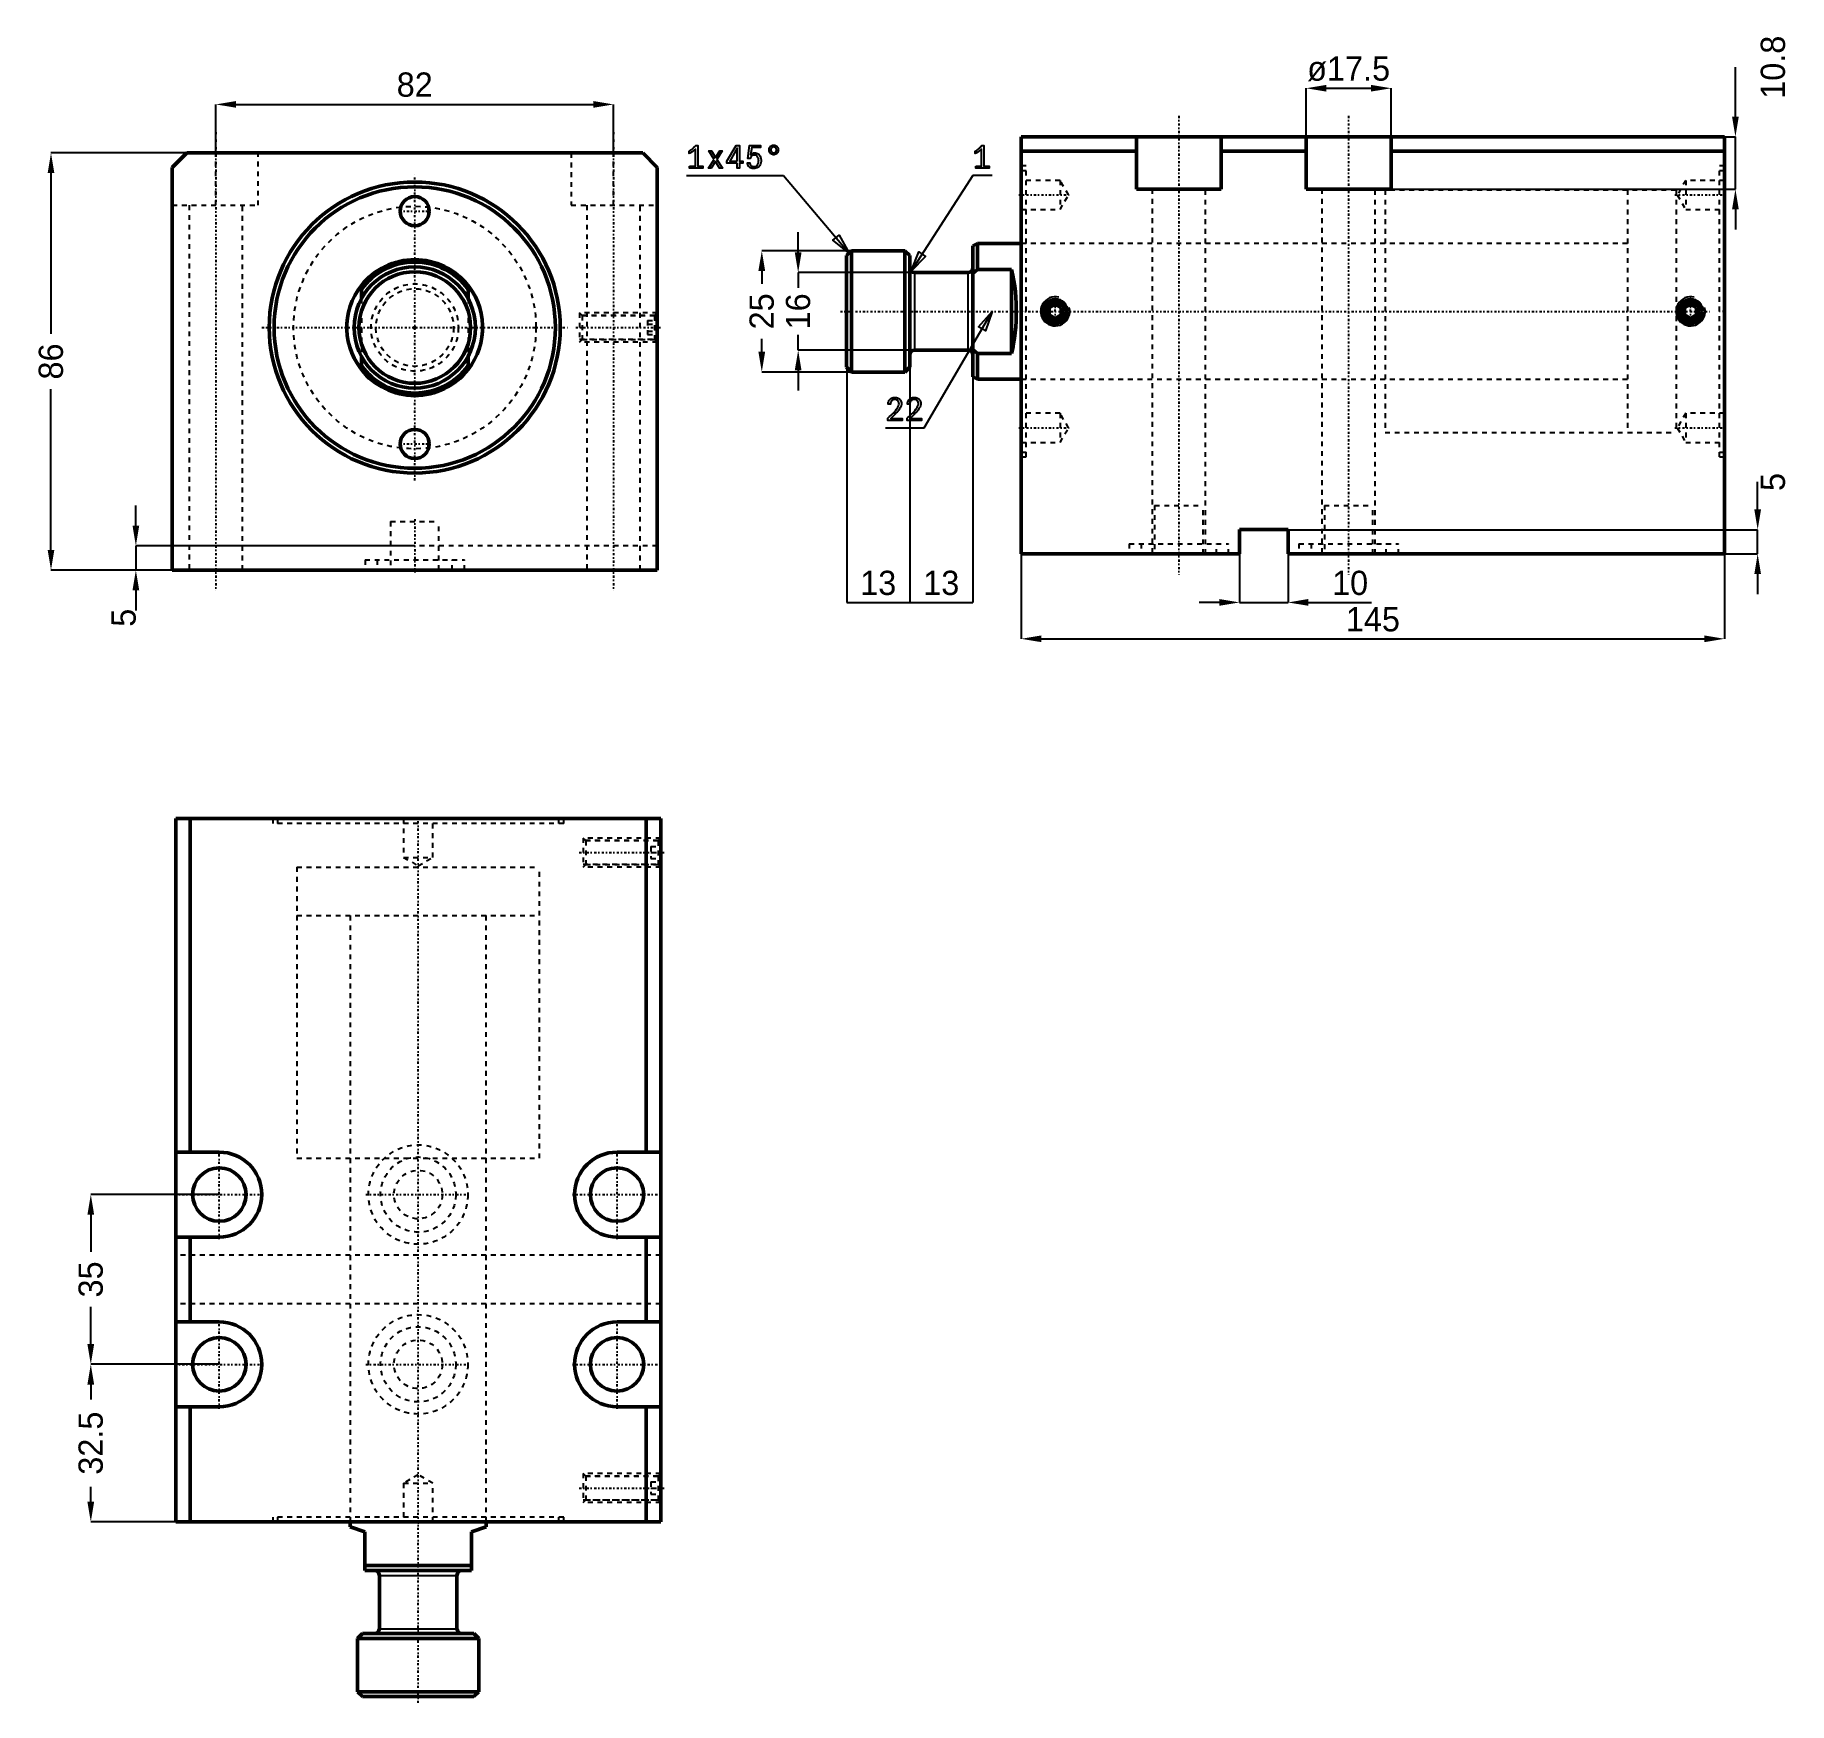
# Model space of a CAD drawing. Header units: millimetres. Extents: x -78 to 283, y -284 to 60.
import ezdxf

# ---------------------------------------------------------------- set-up
doc = ezdxf.new("R2010")
doc.units = ezdxf.units.MM
doc.linetypes.add('Center', pattern=[1.5, 0.45, -0.5, 0.05, -0.5])
doc.linetypes.add('Dashed', pattern=[2, 1, -1])
for name, color, linetype, lineweight in [('2d ConnectionPoints', 7, 'Continuous', 50), ('AM_0', 7, 'Continuous', 50), ('AM_4', 3, 'Continuous', 25), ('AM_5', 3, 'Continuous', 25), ('AM_7', 7, 'Center', 25), ('AM_9', 6, 'Dashed', 25)]:
    doc.layers.add(name, color=color, linetype=linetype, lineweight=lineweight)
doc.dimstyles.new('ISO-25', dxfattribs={"dimtxt": 2.5, "dimasz": 2.5, "dimexe": 1.25, "dimexo": 0.625, "dimtad": 1, "dimtxsty": 'Standard', "dimcen": 2.5, "dimadec": 0, "dimazin": 0, "dimtfac": 1, "dimtmove": 0, "dimatfit": 3, "dimfxl": 0, "dimarcsym": 0})

# ---------------------------------------------------------------- blocks, each defined once
blk = doc.blocks.new('1_JECX_MF_TLA_50_50_0_rod__0_in_JECX_MF_160_TLA_50_50_0__0')
at = {"layer": 'AM_0'}
for p, q in [((-11, 5.94), (-11, 8.66)), ((11, 8.66), (11, 5.94)), ((-11, -8.66), (-11, -5.94)), ((11, -5.94), (11, -8.66))]:
    blk.add_line(p, q, dxfattribs=at)
for points in [[(-11, 8.66), (-11.71, 7.67), (-12.34, 6.62), (-12.87, 5.52), (-13.3, 4.38), (-13.63, 3.2), (-13.86, 2), (-13.98, 0.78), (-13.99, -0.44), (-13.9, -1.65), (-13.7, -2.86), (-13.4, -4.04), (-13, -5.2), (-12.5, -6.31), (-11.9, -7.37), (-11.21, -8.38), (-11, -8.66)], [(11, -8.66), (11.71, -7.67), (12.34, -6.62), (12.87, -5.52), (13.3, -4.38), (13.63, -3.2), (13.86, -2), (13.98, -0.78), (13.99, 0.44), (13.9, 1.65), (13.7, 2.86), (13.4, 4.04), (13, 5.2), (12.5, 6.31), (11.9, 7.37), (11.21, 8.38), (11, 8.66)]]:
    blk.add_lwpolyline(points, dxfattribs=at)
for radius in [12.5, 11.5]:
    blk.add_circle((0, 0), radius, dxfattribs=at)
for radius, start, end in [(14, 38.2132, 141.7868), (13.5, 35.4309, 144.5691), (13.5, 215.4309, 324.5691), (14, 218.2132, 321.7868)]:
    blk.add_arc((0, 0), radius, start, end, dxfattribs=at)
at = {"layer": 'AM_9'}
for p, q in [((-11, 5.94), (-11, -5.94)), ((11, 5.94), (11, -5.94))]:
    blk.add_line(p, q, dxfattribs=at)
for radius in [9, 8]:
    blk.add_circle((0, 0), radius, dxfattribs=at)
blk = doc.blocks.new('2_JECX_MF_EXLA_50_50_0_body__0_in_JECX_MF_160_TLA_50_50_0__0')
at = {"layer": 'AM_0'}
for p, q in [((-47, 36), (-50, 33)), ((-50, 33), (-50, -50)), ((47, 36), (-47, 36)), ((50, 33), (47, 36)), ((50, -50), (50, 33)), ((-50, -50), (50, -50))]:
    blk.add_line(p, q, dxfattribs=at)
for centre, radius in [((0, 0), 30), ((0, 0), 29), ((0, 24), 3), ((0, -24), 3)]:
    blk.add_circle(centre, radius, dxfattribs=at)
at = {"layer": 'AM_5', "linetype": 'Dashed'}
for p, q in [((50, 3), (34, 3)), ((50, -3), (34, -3))]:
    blk.add_line(p, q, dxfattribs=at)
at = {"layer": 'AM_7'}
for p, q in [((-41, 40.3), (-41, -54.3)), ((41, 40.3), (41, -54.3)), ((0, -31.5), (0, 31.5)), ((-3.15, 24), (3.15, 24)), ((-31.5, 0), (31.5, 0)), ((33.2, 0), (50.8, 0)), ((-3.15, -24), (3.15, -24)), ((0, -39.5), (0, -50.5))]:
    blk.add_line(p, q, dxfattribs=at)
at = {"layer": 'AM_9'}
for p, q in [((-41, 25.2), (-41, 36)), ((-32.25, 25.2), (-32.25, 36)), ((32.25, 36), (32.25, 25.2)), ((41, 25.2), (41, 36)), ((-50, 25.2), (-32.25, 25.2)), ((-46.5, 25.2), (-46.5, -50)), ((-35.5, -50), (-35.5, 25.2)), ((32.25, 25.2), (50, 25.2)), ((35.5, 25.2), (35.5, -50)), ((46.5, -50), (46.5, 25.2)), ((34.54, 2.46), (34, 3)), ((34, 3), (34, -3)), ((49.5, 2.4), (34, 2.4)), ((49.46, 2.46), (34.54, 2.46)), ((34.54, 2.46), (34.54, -2.46)), ((48, 1.44), (50, 1.44)), ((48, 1.44), (48, -1.44)), ((48, 0.72), (50, 0.72)), ((50, 3), (49.46, 2.46)), ((49.46, 2.46), (49.46, -2.46)), ((50, 1.9), (49.5, 2.4)), ((49.5, 2.4), (49.5, -2.4)), ((34, -2.4), (49.5, -2.4)), ((34, -3), (34.54, -2.46)), ((34.54, -2.46), (49.46, -2.46)), ((48, -0.72), (50, -0.72)), ((48, -1.44), (50, -1.44)), ((49.46, -2.46), (50, -3)), ((49.5, -2.4), (50, -1.9)), ((-5, -40), (5, -40)), ((-5, -40), (-5, -50)), ((5, -50), (5, -40)), ((50, -45), (-50, -45)), ((-10.25, -47.9), (10.25, -47.9)), ((-10.25, -47.9), (-10.25, -50)), ((-7.75, -47.9), (-7.75, -50)), ((7.75, -50), (7.75, -47.9)), ((10.25, -50), (10.25, -47.9))]:
    blk.add_line(p, q, dxfattribs=at)
blk.add_circle((0, 0), 25, dxfattribs=at)
blk = doc.blocks.new('*D3')
at = {"layer": 'AM_5', "color": 0, "lineweight": -2}
for p, q in [((-41, 36), (-41, 46)), ((-36.83, 46), (36.83, 46)), ((41, 36), (41, 46))]:
    blk.add_line(p, q, dxfattribs=at)
at = {"layer": 'AM_5', "color": 0}
for points in [[(-36.83, 46.69), (-36.83, 45.31), (-41, 46)], [(36.83, 45.31), (36.83, 46.69), (41, 46)]]:
    blk.add_solid(points, dxfattribs=at)
at = {"layer": 'Defpoints', "color": 0}
for p in [(41, 46), (-41, 36), (41, 36)]:
    blk.add_point(p, dxfattribs=at)
at = {"layer": 'AM_5', "color": 0, "insert": (0, 50.05), "char_height": 5, "attachment_point": 5}
blk.add_mtext('82', dxfattribs=at)
blk = doc.blocks.new('*D4')
at = {"layer": 'AM_5', "color": 0, "lineweight": -2}
for p, q in [((-47, 36), (-75, 36)), ((-75, 31.83), (-75, -1.28)), ((-75, -45.83), (-75, -12.72)), ((-50, -50), (-75, -50))]:
    blk.add_line(p, q, dxfattribs=at)
at = {"layer": 'AM_5', "color": 0}
for points in [[(-74.31, 31.83), (-75.69, 31.83), (-75, 36)], [(-75.69, -45.83), (-74.31, -45.83), (-75, -50)]]:
    blk.add_solid(points, dxfattribs=at)
at = {"layer": 'Defpoints', "color": 0}
for p in [(-47, 36), (-75, -50), (-50, -50)]:
    blk.add_point(p, dxfattribs=at)
at = {"layer": 'AM_5', "color": 0, "insert": (-75, -7), "char_height": 5, "attachment_point": 5, "rotation": 90}
blk.add_mtext('86', dxfattribs=at)
blk = doc.blocks.new('*D5')
at = {"layer": 'AM_5', "color": 0, "lineweight": -2}
for p, q in [((-57.5, -40.83), (-57.5, -36.67)), ((0, -45), (-57.5, -45)), ((-57.5, -45), (-57.5, -50)), ((-50, -50), (-57.5, -50)), ((-57.5, -54.17), (-57.5, -58.33))]:
    blk.add_line(p, q, dxfattribs=at)
at = {"layer": 'AM_5', "color": 0}
for points in [[(-58.19, -40.83), (-56.81, -40.83), (-57.5, -45)], [(-56.81, -54.17), (-58.19, -54.17), (-57.5, -50)]]:
    blk.add_solid(points, dxfattribs=at)
at = {"layer": 'Defpoints', "color": 0}
for p in [(0, -45), (-57.5, -50), (-50, -50)]:
    blk.add_point(p, dxfattribs=at)
at = {"layer": 'AM_5', "color": 0, "insert": (-60, -59.83), "char_height": 5, "attachment_point": 5, "rotation": 90}
blk.add_mtext('5', dxfattribs=at)
blk = doc.blocks.new('1_JECX_MF_TLA_50_50_0_rod__0_in_JECX_MF_160_TLA_50_50_0__4')
at = {"layer": 'AM_0'}
for p, q in [((-14, 0), (-14, -1.03)), ((14, -1.03), (14, 0)), ((-11, -2), (-14, -1.03)), ((-11, -10), (-11, -2)), ((14, -1.03), (11, -2)), ((11, -2), (11, -10)), ((-11, -9), (11, -9)), ((-11, -10), (11, -10)), ((-8, -11), (-8, -22)), ((8, -22), (8, -11)), ((-11.5, -23), (-12.5, -24)), ((-12.5, -24), (-12.5, -35)), ((-12.5, -24), (12.5, -24)), ((-11.5, -23), (11.5, -23)), ((12.5, -24), (11.5, -23)), ((12.5, -35), (12.5, -24)), ((-12.5, -35), (12.5, -35)), ((-12.5, -35), (-11.5, -36)), ((-11.5, -36), (11.5, -36)), ((11.5, -36), (12.5, -35))]:
    blk.add_line(p, q, dxfattribs=at)
for centre, start, end in [((-9, -11), 0, 90), ((9, -11), 90, 180), ((-9, -22), 270, 360), ((9, -22), 180, 270)]:
    blk.add_arc(centre, 1, start, end, dxfattribs=at)
at = {"layer": 'AM_4'}
for p, q in [((-8, -11), (8, -11)), ((-8, -22), (8, -22))]:
    blk.add_line(p, q, dxfattribs=at)
at = {"layer": 'AM_7'}
blk.add_line((0, -37.3), (0, 145.49), dxfattribs=at)
at = {"layer": 'AM_9'}
for p, q in [((-25, 135), (25, 135)), ((-25, 135), (-25, 125)), ((25, 125), (25, 135)), ((-25, 125), (25, 125)), ((-14, 125), (-14, 0)), ((14, 0), (14, 125))]:
    blk.add_line(p, q, dxfattribs=at)
blk = doc.blocks.new('2_JECX_MF_EXLA_50_50_0_body__0_in_JECX_MF_160_TLA_50_50_0__4')
at = {"layer": 'AM_0'}
for p, q in [((50, 145), (-50, 145)), ((-50, 145), (-50, 0)), ((-47, 145), (-47, 76.25)), ((47, 145), (47, 76.25)), ((50, 145), (50, 0)), ((-41, 76.25), (-50, 76.25)), ((50, 76.25), (41, 76.25)), ((-50, 58.75), (-41, 58.75)), ((-47, 58.75), (-47, 41.25)), ((41, 58.75), (50, 58.75)), ((47, 58.75), (47, 41.25)), ((-41, 41.25), (-50, 41.25)), ((50, 41.25), (41, 41.25)), ((-50, 23.75), (-41, 23.75)), ((-47, 23.75), (-47, 0)), ((41, 23.75), (50, 23.75)), ((47, 23.75), (47, 0)), ((50, 0), (-50, 0))]:
    blk.add_line(p, q, dxfattribs=at)
for centre in [(-41, 67.5), (41, 67.5), (-41, 32.5), (41, 32.5)]:
    blk.add_circle(centre, 5.5, dxfattribs=at)
for centre, start, end in [((-41, 67.5), 270, 90), ((41, 67.5), 90, 270), ((-41, 32.5), 270, 90), ((41, 32.5), 90, 270)]:
    blk.add_arc(centre, 8.75, start, end, dxfattribs=at)
at = {"layer": 'AM_5', "linetype": 'Dashed'}
for p, q in [((50, 141), (34, 141)), ((50, 135), (34, 135)), ((50, 10), (34, 10)), ((50, 4), (34, 4))]:
    blk.add_line(p, q, dxfattribs=at)
at = {"layer": 'AM_7'}
for p, q in [((33.2, 138), (50.8, 138)), ((-41, 58.3125), (-41, 76.6875)), ((41, 58.3125), (41, 76.6875)), ((-50.1875, 67.5), (-31.8125, 67.5)), ((-10.7625, 67.5), (10.7625, 67.5)), ((31.8125, 67.5), (50.1875, 67.5)), ((-41, 23.3125), (-41, 41.6875)), ((41, 23.3125), (41, 41.6875)), ((-50.1875, 32.5), (-31.8125, 32.5)), ((-10.7625, 32.5), (10.7625, 32.5)), ((31.8125, 32.5), (50.1875, 32.5)), ((33.2, 7), (50.8, 7))]:
    blk.add_line(p, q, dxfattribs=at)
at = {"layer": 'AM_9'}
for p, q in [((-30, 145), (-30, 144)), ((-29, 145), (-29, 144)), ((-3, 145), (-3, 137)), ((3, 137), (3, 145)), ((29, 144), (29, 145)), ((30, 144), (30, 145)), ((30, 144), (-30, 144)), ((34, 141), (34, 135)), ((34.5415, 140.4585), (34, 141)), ((49.5, 140.4), (34, 140.4)), ((49.4585, 140.4585), (34.5415, 140.4585)), ((34.5415, 140.4585), (34.5415, 135.5415)), ((48, 139.25), (50, 139.25)), ((48, 139.25), (48, 136.75)), ((48, 138), (50, 138)), ((50, 141), (49.4585, 140.4585)), ((49.4585, 140.4585), (49.4585, 135.5415)), ((49.5, 140.4), (49.5, 135.6)), ((50, 139.9), (49.5, 140.4)), ((-25, 135), (25, 135)), ((-25, 135), (-25, 75)), ((-3, 137), (0, 135.2679)), ((-3, 137), (3, 137)), ((0, 135.2679), (3, 137)), ((25, 75), (25, 135)), ((34, 135.6), (49.5, 135.6)), ((34, 135), (34.5415, 135.5415)), ((34.5415, 135.5415), (49.4585, 135.5415)), ((48, 136.75), (50, 136.75)), ((49.4585, 135.5415), (50, 135)), ((49.5, 135.6), (50, 136.1)), ((-25, 75), (25, 75)), ((-14, 75), (-14, 0)), ((14, 0), (14, 75)), ((50, 55), (-50, 55)), ((50, 45), (-50, 45)), ((0, 9.7321), (-3, 8)), ((-3, 8), (-3, 0)), ((-3, 8), (3, 8)), ((3, 8), (0, 9.7321)), ((3, 0), (3, 8)), ((34, 10), (34, 4)), ((34.5415, 9.4585), (34, 10)), ((49.5, 9.4), (34, 9.4)), ((49.4585, 9.4585), (34.5415, 9.4585)), ((34.5415, 9.4585), (34.5415, 4.5415)), ((48, 8.25), (50, 8.25)), ((48, 8.25), (48, 5.75)), ((50, 10), (49.4585, 9.4585)), ((49.4585, 9.4585), (49.4585, 4.5415)), ((50, 8.9), (49.5, 9.4)), ((49.5, 9.4), (49.5, 4.6)), ((34, 4.6), (49.5, 4.6)), ((34, 4), (34.5415, 4.5415)), ((34.5415, 4.5415), (49.4585, 4.5415)), ((48, 7), (50, 7)), ((48, 5.75), (50, 5.75)), ((49.4585, 4.5415), (50, 4)), ((49.5, 4.6), (50, 5.1)), ((30, 1), (-30, 1)), ((-30, 1), (-30, 0)), ((-29, 1), (-29, 0)), ((29, 0), (29, 1)), ((30, 0), (30, 1))]:
    blk.add_line(p, q, dxfattribs=at)
for centre, radius in [((0, 67.5), 10.25), ((0, 67.5), 7.75), ((0, 67.5), 5), ((0, 32.5), 10.25), ((0, 32.5), 7.75), ((0, 32.5), 5)]:
    blk.add_circle(centre, radius, dxfattribs=at)
blk = doc.blocks.new('*D11')
at = {"layer": 'AM_5', "color": 0, "lineweight": -2}
for p, q in [((-40.29, -178.74), (-66.79, -178.74)), ((-66.79, -182.91), (-66.79, -190.58)), ((-66.79, -209.58), (-66.79, -201.91)), ((-40.29, -213.74), (-66.79, -213.74))]:
    blk.add_line(p, q, dxfattribs=at)
at = {"layer": 'AM_5', "color": 0}
for points in [[(-67.49, -182.91), (-66.1, -182.91), (-66.79, -178.74)], [(-67.49, -209.58), (-66.1, -209.58), (-66.79, -213.74)]]:
    blk.add_solid(points, dxfattribs=at)
at = {"layer": 'Defpoints', "color": 0}
for p in [(-66.79, -178.74), (-40.29, -178.74), (-40.29, -213.74)]:
    blk.add_point(p, dxfattribs=at)
at = {"layer": 'AM_5', "color": 0, "insert": (-66.79, -196.24), "char_height": 5, "attachment_point": 5, "rotation": 90}
blk.add_mtext('35', dxfattribs=at)
blk = doc.blocks.new('*D12')
at = {"layer": 'AM_5', "color": 0, "lineweight": -2}
for p, q in [((-40.29, -213.74), (-66.79, -213.74)), ((-66.79, -217.91), (-66.79, -220.99)), ((-66.79, -242.08), (-66.79, -238.99)), ((-49.29, -246.24), (-66.79, -246.24))]:
    blk.add_line(p, q, dxfattribs=at)
at = {"layer": 'AM_5', "color": 0}
for points in [[(-67.49, -217.91), (-66.1, -217.91), (-66.79, -213.74)], [(-67.49, -242.08), (-66.1, -242.08), (-66.79, -246.24)]]:
    blk.add_solid(points, dxfattribs=at)
at = {"layer": 'Defpoints', "color": 0}
for p in [(-40.29, -213.74), (-66.79, -246.24), (-49.29, -246.24)]:
    blk.add_point(p, dxfattribs=at)
at = {"layer": 'AM_5', "color": 0, "insert": (-66.79, -229.99), "char_height": 5, "attachment_point": 5, "rotation": 90}
blk.add_mtext('32.5', dxfattribs=at)
blk = doc.blocks.new('1_JECX_MF_TLA_50_50_0_rod__0_in_JECX_MF_160_TLA_50_50_0__2')
at = {"layer": 'AM_0'}
for p, q in [((-35, 12.5), (-36, 11.5)), ((-36, 11.5), (-36, -11.5)), ((-24, 12.5), (-35, 12.5)), ((-35, 12.5), (-35, -12.5)), ((-23, 11.5), (-24, 12.5)), ((-24, 12.5), (-24, -12.5)), ((-23, 11.5), (-23, -11.5)), ((-9, 14), (-10, 13.5)), ((-10, 13.5), (-10, -13.5)), ((0, 14), (-9, 14)), ((-9, 14), (-9, 8.66)), ((-11, 8), (-22, 8)), ((-9, 8.66), (-10, 7.83)), ((-2, 8.66), (-9, 8.66)), ((-2, 8.66), (-2, -8.66)), ((-22, -8), (-11, -8)), ((-9, -8.66), (-2, -8.66)), ((-9, -8.66), (-9, -14)), ((-36, -11.5), (-35, -12.5)), ((-35, -12.5), (-24, -12.5)), ((-24, -12.5), (-23, -11.5)), ((-10, -13.5), (-9, -14)), ((-9, -14), (0, -14))]:
    blk.add_line(p, q, dxfattribs=at)
for points in [[(-2, -8.66), (-1.77, -7.67), (-1.57, -6.62), (-1.39, -5.52), (-1.25, -4.38), (-1.15, -3.2), (-1.07, -2), (-1.03, -0.78), (-1.03, 0.44), (-1.06, 1.65), (-1.12, 2.86), (-1.22, 4.04), (-1.35, 5.2), (-1.51, 6.31), (-1.71, 7.37), (-1.93, 8.38), (-2, 8.66)], [(-10, -7.83), (-9.96, -7.86), (-9, -8.66)]]:
    blk.add_lwpolyline(points, dxfattribs=at)
for centre, start, end in [((-22, 9), 180, 270), ((-11, 9), 270, 0), ((-22, -9), 90, 180), ((-11, -9), 360, 90)]:
    blk.add_arc(centre, 1, start, end, dxfattribs=at)
at = {"layer": 'AM_4'}
for p, q in [((-22, 8), (-22, -8)), ((-11, 8), (-11, -8))]:
    blk.add_line(p, q, dxfattribs=at)
at = {"layer": 'AM_7'}
blk.add_line((-37.3, 0), (142.25, 0), dxfattribs=at)
at = {"layer": 'AM_9'}
for p, q in [((135, 25), (125, 25)), ((125, 25), (125, -25)), ((135, 25), (135, -25)), ((125, 14), (0, 14)), ((0, -14), (125, -14)), ((125, -25), (135, -25))]:
    blk.add_line(p, q, dxfattribs=at)
blk = doc.blocks.new('2_JECX_MF_EXLA_50_50_0_body__0_in_JECX_MF_160_TLA_50_50_0__2')
at = {"layer": 'AM_0'}
for p, q in [((0, -50), (0, 36)), ((145, 36), (0, 36)), ((23.75, 33), (0, 33)), ((23.75, 36), (23.75, 25.2)), ((41.25, 25.2), (41.25, 36)), ((58.75, 33), (41.25, 33)), ((58.75, 36), (58.75, 25.2)), ((76.25, 25.2), (76.25, 36)), ((145, 33), (76.25, 33)), ((145, -50), (145, 36)), ((23.75, 25.2), (41.25, 25.2)), ((58.75, 25.2), (76.25, 25.2)), ((7, 1.44), (5.75, 0.72)), ((5.75, 0.72), (5.75, -0.72)), ((8.25, 0.72), (7, 1.44)), ((8.25, -0.72), (8.25, 0.72)), ((138, 1.44), (136.75, 0.72)), ((136.75, 0.72), (136.75, -0.72)), ((139.25, 0.72), (138, 1.44)), ((139.25, -0.72), (139.25, 0.72)), ((5.75, -0.72), (7, -1.44)), ((7, -1.44), (8.25, -0.72)), ((136.75, -0.72), (138, -1.44)), ((138, -1.44), (139.25, -0.72)), ((45, -45), (45, -50)), ((55, -45), (45, -45)), ((55, -50), (55, -45)), ((45, -50), (0, -50)), ((145, -50), (55, -50))]:
    blk.add_line(p, q, dxfattribs=at)
for centre, radius in [((7, 0), 2.46), ((7, 0), 2.4), ((7, 0), 1.9), ((138, 0), 2.46), ((138, 0), 2.4), ((138, 0), 1.9)]:
    blk.add_circle(centre, radius, dxfattribs=at)
at = {"layer": 'AM_5'}
for centre in [(7, 0), (138, 0)]:
    blk.add_arc(centre, 3, 75, 15, dxfattribs=at)
at = {"layer": 'AM_7'}
for p, q in [((32.5, 40.3), (32.5, -54.3)), ((67.5, 40.3), (67.5, -54.3)), ((-0.49, 24), (10.22, 24)), ((134.78, 24), (145.49, 24)), ((7, -3.15), (7, 3.15)), ((138, -3.15), (138, 3.15)), ((145.05, 0), (143.95, 0)), ((-0.49, -24), (10.22, -24)), ((134.78, -24), (145.49, -24))]:
    blk.add_line(p, q, dxfattribs=at)
at = {"layer": 'AM_9'}
for p, q in [((1, 30), (0, 30)), ((1, 29), (0, 29)), ((1, -30), (1, 30)), ((144, -30), (144, 30)), ((145, 30), (144, 30)), ((145, 29), (144, 29)), ((8, 27), (0, 27)), ((9.73, 24), (8, 27)), ((8, 27), (8, 21)), ((137, 27), (135.27, 24)), ((145, 27), (137, 27)), ((137, 27), (137, 21)), ((8, 21), (9.73, 24)), ((27, 25.2), (27, -50)), ((38, -50), (38, 25.2)), ((62, 25.2), (62, -50)), ((73, -50), (73, 25.2)), ((135, 25), (75, 25)), ((75, 25), (75, -25)), ((135, 25), (135, -25)), ((135.27, 24), (137, 21)), ((0, 21), (8, 21)), ((137, 21), (145, 21)), ((75, 14), (0, 14)), ((0, -14), (75, -14)), ((8, -21), (0, -21)), ((9.73, -24), (8, -21)), ((8, -21), (8, -27)), ((137, -21), (135.27, -24)), ((145, -21), (137, -21)), ((137, -21), (137, -27)), ((8, -27), (9.73, -24)), ((75, -25), (135, -25)), ((135.27, -24), (137, -27)), ((0, -27), (8, -27)), ((137, -27), (145, -27)), ((0, -29), (1, -29)), ((0, -30), (1, -30)), ((144, -29), (145, -29)), ((144, -30), (145, -30)), ((27.5, -40), (37.5, -40)), ((27.5, -40), (27.5, -50)), ((37.5, -50), (37.5, -40)), ((62.5, -40), (72.5, -40)), ((62.5, -40), (62.5, -50)), ((72.5, -50), (72.5, -40)), ((22.25, -47.9), (42.75, -47.9)), ((22.25, -47.9), (22.25, -50)), ((24.75, -47.9), (24.75, -50)), ((40.25, -50), (40.25, -47.9)), ((42.75, -50), (42.75, -47.9)), ((57.25, -47.9), (77.75, -47.9)), ((57.25, -47.9), (57.25, -50)), ((59.75, -47.9), (59.75, -50)), ((75.25, -50), (75.25, -47.9)), ((77.75, -50), (77.75, -47.9))]:
    blk.add_line(p, q, dxfattribs=at)
blk = doc.blocks.new('*D25')
at = {"layer": 'AM_5', "color": 0, "lineweight": -2}
for p, q in [((183.81, 39.33), (183.81, 49.33)), ((187.97, 49.33), (197.14, 49.33)), ((201.31, 39.33), (201.31, 49.33))]:
    blk.add_line(p, q, dxfattribs=at)
at = {"layer": 'AM_5', "color": 0}
for points in [[(187.97, 50.03), (187.97, 48.64), (183.81, 49.33)], [(197.14, 50.03), (197.14, 48.64), (201.31, 49.33)]]:
    blk.add_solid(points, dxfattribs=at)
at = {"layer": 'Defpoints', "color": 0}
for p in [(201.31, 49.33), (183.81, 39.33), (201.31, 39.33)]:
    blk.add_point(p, dxfattribs=at)
at = {"layer": 'AM_5', "color": 0, "insert": (192.56, 53.33), "char_height": 5, "attachment_point": 5}
blk.add_mtext('ø17.5', dxfattribs=at)
blk = doc.blocks.new('*D26')
at = {"layer": 'AM_5', "color": 0, "lineweight": -2}
for p, q in [((272.31, 43.5), (272.31, 53.66)), ((201.31, 39.33), (272.31, 39.33)), ((272.31, 28.53), (272.31, 39.33)), ((201.31, 28.53), (272.31, 28.53)), ((272.31, 24.36), (272.31, 20.2))]:
    blk.add_line(p, q, dxfattribs=at)
at = {"layer": 'AM_5', "color": 0}
for points in [[(271.61, 43.5), (273, 43.5), (272.31, 39.33)], [(271.61, 24.36), (273, 24.36), (272.31, 28.53)]]:
    blk.add_solid(points, dxfattribs=at)
at = {"layer": 'Defpoints', "color": 0}
for p in [(201.31, 39.33), (272.31, 39.33), (201.31, 28.53)]:
    blk.add_point(p, dxfattribs=at)
at = {"layer": 'AM_5', "color": 0, "insert": (280.06, 53.66), "char_height": 5, "attachment_point": 5, "rotation": 90}
blk.add_mtext('10.8', dxfattribs=at)
blk = doc.blocks.new('*D27')
at = {"layer": 'AM_5', "color": 0, "lineweight": -2}
for p, q in [((125.06, -46.67), (125.06, -64.17)), ((270.06, -46.67), (270.06, -64.17)), ((129.22, -64.17), (265.89, -64.17))]:
    blk.add_line(p, q, dxfattribs=at)
at = {"layer": 'AM_5', "color": 0}
for points in [[(129.22, -63.47), (129.22, -64.86), (125.06, -64.17)], [(265.89, -63.47), (265.89, -64.86), (270.06, -64.17)]]:
    blk.add_solid(points, dxfattribs=at)
at = {"layer": 'Defpoints', "color": 0}
for p in [(125.06, -46.67), (270.06, -46.67), (270.06, -64.17)]:
    blk.add_point(p, dxfattribs=at)
at = {"layer": 'AM_5', "color": 0, "insert": (197.56, -60.17), "char_height": 5, "attachment_point": 5}
blk.add_mtext('145', dxfattribs=at)
blk = doc.blocks.new('*D28')
at = {"layer": 'AM_5', "color": 0, "lineweight": -2}
for p, q in [((115.06, -5.67), (115.06, -56.67)), ((102.06, -8.17), (102.06, -56.67)), ((102.06, -56.67), (115.06, -56.67))]:
    blk.add_line(p, q, dxfattribs=at)
at = {"layer": 'Defpoints', "color": 0}
for p in [(115.06, -5.67), (102.06, -8.17), (115.06, -56.67)]:
    blk.add_point(p, dxfattribs=at)
at = {"layer": 'AM_5', "color": 0, "insert": (108.56, -52.67), "char_height": 5, "attachment_point": 5}
blk.add_mtext('13', dxfattribs=at)
blk = doc.blocks.new('*D29')
at = {"layer": 'AM_5', "color": 0, "lineweight": -2}
for p, q in [((89.06, -8.17), (89.06, -56.67)), ((102.06, -8.17), (102.06, -56.67)), ((89.06, -56.67), (102.06, -56.67))]:
    blk.add_line(p, q, dxfattribs=at)
at = {"layer": 'Defpoints', "color": 0}
for p in [(89.06, -8.17), (102.06, -8.17), (102.06, -56.67)]:
    blk.add_point(p, dxfattribs=at)
at = {"layer": 'AM_5', "color": 0, "insert": (95.56, -52.67), "char_height": 5, "attachment_point": 5}
blk.add_mtext('13', dxfattribs=at)
blk = doc.blocks.new('*D30')
at = {"layer": 'AM_5', "color": 0, "lineweight": -2}
for p, q in [((90.06, 15.83), (71.56, 15.83)), ((71.56, 11.66), (71.56, 9)), ((71.56, -5), (71.56, -2.34)), ((90.06, -9.17), (71.56, -9.17))]:
    blk.add_line(p, q, dxfattribs=at)
at = {"layer": 'AM_5', "color": 0}
for points in [[(70.86, 11.66), (72.25, 11.66), (71.56, 15.83)], [(70.86, -5), (72.25, -5), (71.56, -9.17)]]:
    blk.add_solid(points, dxfattribs=at)
at = {"layer": 'Defpoints', "color": 0}
for p in [(71.56, 15.83), (90.06, 15.83), (90.06, -9.17)]:
    blk.add_point(p, dxfattribs=at)
at = {"layer": 'AM_5', "color": 0, "insert": (71.56, 3.33), "char_height": 5, "attachment_point": 5, "rotation": 90}
blk.add_mtext('25', dxfattribs=at)
blk = doc.blocks.new('*D31')
at = {"layer": 'AM_5', "color": 0, "lineweight": -2}
for p, q in [((79.06, 15.5), (79.06, 19.66)), ((103.06, 11.33), (79.06, 11.33)), ((79.06, 11.33), (79.06, 8.16)), ((79.06, -4.67), (79.06, -1.5)), ((103.06, -4.67), (79.06, -4.67)), ((79.06, -8.84), (79.06, -13))]:
    blk.add_line(p, q, dxfattribs=at)
at = {"layer": 'AM_5', "color": 0}
for points in [[(78.36, 15.5), (79.75, 15.5), (79.06, 11.33)], [(78.36, -8.84), (79.75, -8.84), (79.06, -4.67)]]:
    blk.add_solid(points, dxfattribs=at)
at = {"layer": 'Defpoints', "color": 0}
for p in [(79.06, 11.33), (103.06, 11.33), (103.06, -4.67)]:
    blk.add_point(p, dxfattribs=at)
at = {"layer": 'AM_5', "color": 0, "insert": (79.06, 3.33), "char_height": 5, "attachment_point": 5, "rotation": 90}
blk.add_mtext('16', dxfattribs=at)
blk = doc.blocks.new('*D32')
at = {"layer": 'AM_5', "color": 0, "lineweight": -2}
for p, q in [((170.06, -41.67), (170.06, -56.67)), ((180.06, -46.67), (180.06, -56.67)), ((165.89, -56.67), (161.72, -56.67)), ((170.06, -56.67), (180.06, -56.67)), ((184.22, -56.67), (197.27, -56.67))]:
    blk.add_line(p, q, dxfattribs=at)
at = {"layer": 'AM_5', "color": 0}
for points in [[(165.89, -55.97), (165.89, -57.36), (170.06, -56.67)], [(184.22, -55.97), (184.22, -57.36), (180.06, -56.67)]]:
    blk.add_solid(points, dxfattribs=at)
at = {"layer": 'Defpoints', "color": 0}
for p in [(170.06, -41.67), (180.06, -46.67), (180.06, -56.67)]:
    blk.add_point(p, dxfattribs=at)
at = {"layer": 'AM_5', "color": 0, "insert": (192.86, -52.67), "char_height": 5, "attachment_point": 5}
blk.add_mtext('10', dxfattribs=at)
blk = doc.blocks.new('*D33')
at = {"layer": 'AM_5', "color": 0, "lineweight": -2}
for p, q in [((276.89, -37.5), (276.89, -31.84)), ((170.06, -41.67), (276.89, -41.67)), ((276.89, -46.67), (276.89, -41.67)), ((180.06, -46.67), (276.89, -46.67)), ((276.89, -50.84), (276.89, -55))]:
    blk.add_line(p, q, dxfattribs=at)
at = {"layer": 'AM_5', "color": 0}
for points in [[(276.2, -37.5), (277.59, -37.5), (276.89, -41.67)], [(276.2, -50.84), (277.59, -50.84), (276.89, -46.67)]]:
    blk.add_solid(points, dxfattribs=at)
at = {"layer": 'Defpoints', "color": 0}
for p in [(170.06, -41.67), (180.06, -46.67), (276.89, -46.67)]:
    blk.add_point(p, dxfattribs=at)
at = {"layer": 'AM_5', "color": 0, "insert": (280.06, -31.84), "char_height": 5, "attachment_point": 5, "rotation": 90}
blk.add_mtext('5', dxfattribs=at)

msp = doc.modelspace()

# ---------------------------------------------------------------- linework, layer by layer
at = {"layer": '2d ConnectionPoints'}
for p in [(0, 0), (125.058, 3.331), (0.709, -246.242)]:
    msp.add_point(p, dxfattribs=at)
at = {"layer": 'AM_5'}
for p, q in [((56.058, 31.331), (76.058, 31.331)), ((76.058, 31.331), (89.558, 15.331)), ((115.058, 31.331), (102.351, 11.624)), ((119.058, 31.331), (115.058, 31.331)), ((105.058, -20.669), (119.058, 3.331)), ((97.058, -20.669), (105.058, -20.669))]:
    msp.add_line(p, q, dxfattribs=at)
for points in [[(56.665, 33.247), (57.861, 33.247), (57.861, 36.764), (57.861, 36.764), (57.797, 36.699), (57.688, 36.598), (57.688, 36.598), (57.565, 36.492), (57.475, 36.419), (57.475, 36.419), (57.381, 36.347), (57.239, 36.244), (57.239, 36.244), (57.096, 36.148), (57, 36.088), (57, 36.088), (56.907, 36.033), (56.777, 35.968), (56.777, 35.968), (56.659, 35.92), (56.587, 35.899), (56.587, 36.393), (56.587, 36.393), (56.676, 36.435), (56.816, 36.516), (56.816, 36.516), (56.964, 36.616), (57.067, 36.694), (57.067, 36.694), (57.17, 36.778), (57.321, 36.907), (57.321, 36.907), (57.466, 37.042), (57.559, 37.134), (57.559, 37.134), (57.648, 37.226), (57.766, 37.354), (57.766, 37.354), (57.868, 37.471), (57.926, 37.544), (58.342, 37.544), (58.342, 33.247), (59.428, 33.247), (59.428, 32.831), (56.665, 32.831), (56.665, 33.247)], [(61.728, 34.616), (60.63, 36.406), (61.198, 36.406), (62.017, 35.051), (62.879, 36.406), (63.395, 36.406), (62.31, 34.658), (63.447, 32.831), (62.872, 32.831), (62.008, 34.235), (61.094, 32.831), (60.568, 32.831), (61.728, 34.616)], [(66.482, 33.871), (64.376, 33.871), (64.376, 34.294), (66.294, 37.544), (66.937, 37.544), (66.937, 34.31), (67.639, 34.31), (67.639, 33.871), (66.937, 33.871), (66.937, 32.831), (66.482, 32.831), (66.482, 33.871)], [(66.489, 34.31), (66.489, 36.998), (64.935, 34.31), (66.489, 34.31)], [(69.939, 32.773), (69.939, 32.773), (69.793, 32.778), (69.584, 32.804), (69.584, 32.804), (69.387, 32.853), (69.263, 32.898), (69.263, 32.898), (69.147, 32.953), (68.992, 33.058), (68.992, 33.058), (68.858, 33.187), (68.781, 33.286), (68.781, 33.286), (68.716, 33.397), (68.646, 33.584), (68.646, 33.584), (68.608, 33.795), (68.6, 33.949), (69.107, 33.949), (69.107, 33.949), (69.117, 33.803), (69.166, 33.613), (69.166, 33.613), (69.258, 33.456), (69.343, 33.371), (69.343, 33.371), (69.443, 33.301), (69.615, 33.225), (69.615, 33.225), (69.813, 33.184), (69.959, 33.176), (69.959, 33.176), (70.085, 33.183), (70.256, 33.219), (70.256, 33.219), (70.408, 33.286), (70.498, 33.348), (70.498, 33.348), (70.58, 33.421), (70.685, 33.547), (70.685, 33.547), (70.769, 33.692), (70.814, 33.8), (70.814, 33.8), (70.85, 33.914), (70.889, 34.092), (70.889, 34.092), (70.91, 34.28), (70.914, 34.411), (70.914, 34.411), (70.911, 34.53), (70.89, 34.704), (70.89, 34.704), (70.852, 34.87), (70.817, 34.978), (70.817, 34.978), (70.774, 35.08), (70.694, 35.217), (70.694, 35.217), (70.597, 35.336), (70.521, 35.405), (70.521, 35.405), (70.438, 35.464), (70.299, 35.527), (70.299, 35.527), (70.144, 35.561), (70.03, 35.568), (70.03, 35.568), (69.91, 35.56), (69.74, 35.518), (69.74, 35.518), (69.582, 35.441), (69.484, 35.37), (69.484, 35.37), (69.396, 35.284), (69.286, 35.135), (69.286, 35.135), (69.205, 34.959), (69.166, 34.827), (68.672, 34.827), (69.01, 37.557), (71.304, 37.557), (71.304, 37.134), (69.471, 37.134), (69.263, 35.571), (69.263, 35.571), (69.332, 35.655), (69.44, 35.765), (69.44, 35.765), (69.553, 35.855), (69.631, 35.904), (69.631, 35.904), (69.713, 35.945), (69.846, 35.988), (69.846, 35.988), (69.992, 36.012), (70.095, 36.016), (70.095, 36.016), (70.255, 36.008), (70.477, 35.963), (70.477, 35.963), (70.68, 35.879), (70.804, 35.802), (70.804, 35.802), (70.918, 35.71), (71.067, 35.549), (71.067, 35.549), (71.191, 35.36), (71.259, 35.218), (71.259, 35.218), (71.315, 35.068), (71.376, 34.829), (71.376, 34.829), (71.409, 34.575), (71.415, 34.398), (71.415, 34.398), (71.408, 34.211), (71.369, 33.947), (71.369, 33.947), (71.296, 33.703), (71.23, 33.551), (71.23, 33.551), (71.15, 33.41), (71.007, 33.223), (71.007, 33.223), (70.838, 33.066), (70.71, 32.978), (70.71, 32.978), (70.572, 32.904), (70.35, 32.824), (70.35, 32.824), (70.11, 32.781), (69.939, 32.773)], [(74.014, 35.626), (74.014, 35.626), (73.912, 35.632), (73.764, 35.66), (73.764, 35.66), (73.623, 35.713), (73.533, 35.761), (73.533, 35.761), (73.448, 35.819), (73.335, 35.92), (73.335, 35.92), (73.238, 36.038), (73.182, 36.127), (73.182, 36.127), (73.135, 36.221), (73.085, 36.367), (73.085, 36.367), (73.057, 36.521), (73.052, 36.627), (73.052, 36.627), (73.057, 36.734), (73.085, 36.887), (73.085, 36.887), (73.135, 37.034), (73.182, 37.128), (73.182, 37.128), (73.238, 37.216), (73.335, 37.335), (73.335, 37.335), (73.448, 37.436), (73.533, 37.493), (73.533, 37.493), (73.623, 37.542), (73.764, 37.595), (73.764, 37.595), (73.912, 37.623), (74.014, 37.628), (74.014, 37.628), (74.117, 37.623), (74.264, 37.595), (74.264, 37.595), (74.404, 37.542), (74.494, 37.493), (74.494, 37.493), (74.578, 37.436), (74.69, 37.335), (74.69, 37.335), (74.786, 37.217), (74.841, 37.129), (74.841, 37.129), (74.888, 37.036), (74.938, 36.889), (74.938, 36.889), (74.965, 36.735), (74.97, 36.627), (74.97, 36.627), (74.965, 36.52), (74.938, 36.365), (74.938, 36.365), (74.888, 36.219), (74.841, 36.125), (74.841, 36.125), (74.786, 36.037), (74.69, 35.92), (74.69, 35.92), (74.578, 35.819), (74.494, 35.761), (74.494, 35.761), (74.404, 35.713), (74.264, 35.66), (74.264, 35.66), (74.117, 35.632), (74.014, 35.626)], [(74.014, 36.023), (74.014, 36.023), (74.076, 36.026), (74.165, 36.043), (74.165, 36.043), (74.249, 36.075), (74.303, 36.104), (74.303, 36.104), (74.355, 36.139), (74.423, 36.2), (74.423, 36.2), (74.481, 36.271), (74.515, 36.325), (74.515, 36.325), (74.543, 36.382), (74.573, 36.47), (74.573, 36.47), (74.59, 36.563), (74.593, 36.627), (74.593, 36.627), (74.59, 36.691), (74.573, 36.784), (74.573, 36.784), (74.543, 36.873), (74.515, 36.93), (74.515, 36.93), (74.481, 36.983), (74.423, 37.055), (74.423, 37.055), (74.355, 37.116), (74.303, 37.151), (74.303, 37.151), (74.249, 37.18), (74.165, 37.211), (74.165, 37.211), (74.076, 37.229), (74.014, 37.232), (74.014, 37.232), (73.953, 37.229), (73.864, 37.211), (73.864, 37.211), (73.778, 37.18), (73.723, 37.151), (73.723, 37.151), (73.672, 37.116), (73.602, 37.055), (73.602, 37.055), (73.543, 36.983), (73.509, 36.93), (73.509, 36.93), (73.48, 36.873), (73.449, 36.784), (73.449, 36.784), (73.432, 36.691), (73.429, 36.627), (73.429, 36.627), (73.432, 36.563), (73.449, 36.47), (73.449, 36.47), (73.48, 36.382), (73.509, 36.325), (73.509, 36.325), (73.543, 36.271), (73.602, 36.2), (73.602, 36.2), (73.672, 36.139), (73.723, 36.104), (73.723, 36.104), (73.778, 36.075), (73.864, 36.043), (73.864, 36.043), (73.953, 36.026), (74.014, 36.023)], [(115.665, 33.247), (116.861, 33.247), (116.861, 36.764), (116.861, 36.764), (116.797, 36.699), (116.688, 36.598), (116.688, 36.598), (116.565, 36.492), (116.475, 36.419), (116.475, 36.419), (116.381, 36.347), (116.239, 36.244), (116.239, 36.244), (116.096, 36.148), (116, 36.088), (116, 36.088), (115.907, 36.033), (115.777, 35.968), (115.777, 35.968), (115.659, 35.92), (115.587, 35.899), (115.587, 36.393), (115.587, 36.393), (115.676, 36.435), (115.816, 36.516), (115.816, 36.516), (115.964, 36.616), (116.067, 36.694), (116.067, 36.694), (116.17, 36.778), (116.321, 36.907), (116.321, 36.907), (116.466, 37.042), (116.559, 37.134), (116.559, 37.134), (116.648, 37.226), (116.766, 37.354), (116.766, 37.354), (116.868, 37.471), (116.926, 37.544), (117.342, 37.544), (117.342, 33.247), (118.428, 33.247), (118.428, 32.831), (115.665, 32.831), (115.665, 33.247)], [(89.558, 15.331), (86.234, 17.978), (87.508, 19.053), (89.558, 15.331)], [(102.351, 11.624), (103.908, 15.578), (105.309, 14.674), (102.351, 11.624)], [(119.058, 3.331), (117.678, -0.688), (116.238, 0.152), (119.058, 3.331)], [(97.704, -18.558), (97.704, -18.558), (97.919, -18.362), (98.224, -18.076), (98.224, -18.076), (98.509, -17.8), (98.689, -17.62), (98.689, -17.62), (98.862, -17.439), (99.108, -17.155), (99.108, -17.155), (99.341, -16.855), (99.489, -16.647), (99.489, -16.647), (99.619, -16.439), (99.759, -16.143), (99.759, -16.143), (99.835, -15.866), (99.849, -15.691), (99.849, -15.691), (99.845, -15.593), (99.822, -15.455), (99.822, -15.455), (99.779, -15.326), (99.739, -15.246), (99.739, -15.246), (99.691, -15.171), (99.608, -15.073), (99.608, -15.073), (99.509, -14.99), (99.435, -14.944), (99.435, -14.944), (99.356, -14.905), (99.23, -14.863), (99.23, -14.863), (99.096, -14.841), (99.001, -14.836), (99.001, -14.836), (98.897, -14.841), (98.749, -14.864), (98.749, -14.864), (98.612, -14.907), (98.527, -14.947), (98.527, -14.947), (98.447, -14.995), (98.341, -15.082), (98.341, -15.082), (98.252, -15.187), (98.202, -15.267), (98.202, -15.267), (98.16, -15.354), (98.114, -15.496), (98.114, -15.496), (98.089, -15.651), (98.085, -15.763), (97.597, -15.763), (97.597, -15.763), (97.605, -15.596), (97.644, -15.364), (97.644, -15.364), (97.718, -15.153), (97.786, -15.025), (97.786, -15.025), (97.866, -14.907), (98.007, -14.754), (98.007, -14.754), (98.172, -14.627), (98.294, -14.557), (98.294, -14.557), (98.425, -14.5), (98.631, -14.438), (98.631, -14.438), (98.849, -14.404), (99.001, -14.398), (99.001, -14.398), (99.144, -14.404), (99.35, -14.435), (99.35, -14.435), (99.547, -14.493), (99.674, -14.547), (99.674, -14.547), (99.794, -14.613), (99.955, -14.732), (99.955, -14.732), (100.093, -14.876), (100.173, -14.986), (100.173, -14.986), (100.24, -15.106), (100.313, -15.301), (100.313, -15.301), (100.352, -15.515), (100.36, -15.668), (100.36, -15.668), (100.349, -15.842), (100.291, -16.108), (100.291, -16.108), (100.183, -16.382), (100.083, -16.569), (100.083, -16.569), (99.969, -16.755), (99.784, -17.023), (99.784, -17.023), (99.582, -17.28), (99.438, -17.445), (99.438, -17.445), (99.283, -17.612), (99.024, -17.883), (99.024, -17.883), (98.731, -18.178), (98.517, -18.389), (98.172, -18.727), (100.499, -18.73), (100.499, -19.169), (97.532, -19.169), (97.532, -18.714), (97.704, -18.558)], [(101.704, -18.558), (101.704, -18.558), (101.919, -18.362), (102.224, -18.076), (102.224, -18.076), (102.509, -17.8), (102.689, -17.62), (102.689, -17.62), (102.862, -17.439), (103.108, -17.155), (103.108, -17.155), (103.341, -16.855), (103.489, -16.647), (103.489, -16.647), (103.619, -16.439), (103.759, -16.143), (103.759, -16.143), (103.835, -15.866), (103.849, -15.691), (103.849, -15.691), (103.845, -15.593), (103.822, -15.455), (103.822, -15.455), (103.779, -15.326), (103.739, -15.246), (103.739, -15.246), (103.691, -15.171), (103.608, -15.073), (103.608, -15.073), (103.509, -14.99), (103.435, -14.944), (103.435, -14.944), (103.356, -14.905), (103.23, -14.863), (103.23, -14.863), (103.096, -14.841), (103.001, -14.836), (103.001, -14.836), (102.897, -14.841), (102.749, -14.864), (102.749, -14.864), (102.612, -14.907), (102.527, -14.947), (102.527, -14.947), (102.447, -14.995), (102.341, -15.082), (102.341, -15.082), (102.252, -15.187), (102.202, -15.267), (102.202, -15.267), (102.16, -15.354), (102.114, -15.496), (102.114, -15.496), (102.089, -15.651), (102.085, -15.763), (101.597, -15.763), (101.597, -15.763), (101.605, -15.596), (101.644, -15.364), (101.644, -15.364), (101.718, -15.153), (101.786, -15.025), (101.786, -15.025), (101.866, -14.907), (102.007, -14.754), (102.007, -14.754), (102.172, -14.627), (102.294, -14.557), (102.294, -14.557), (102.425, -14.5), (102.631, -14.438), (102.631, -14.438), (102.849, -14.404), (103.001, -14.398), (103.001, -14.398), (103.144, -14.404), (103.35, -14.435), (103.35, -14.435), (103.547, -14.493), (103.674, -14.547), (103.674, -14.547), (103.794, -14.613), (103.955, -14.732), (103.955, -14.732), (104.093, -14.876), (104.173, -14.986), (104.173, -14.986), (104.24, -15.106), (104.313, -15.301), (104.313, -15.301), (104.352, -15.515), (104.36, -15.668), (104.36, -15.668), (104.349, -15.842), (104.291, -16.108), (104.291, -16.108), (104.183, -16.382), (104.083, -16.569), (104.083, -16.569), (103.969, -16.755), (103.784, -17.023), (103.784, -17.023), (103.582, -17.28), (103.438, -17.445), (103.438, -17.445), (103.283, -17.612), (103.024, -17.883), (103.024, -17.883), (102.731, -18.178), (102.517, -18.389), (102.172, -18.727), (104.499, -18.73), (104.499, -19.169), (101.532, -19.169), (101.532, -18.714), (101.704, -18.558)]]:
    msp.add_lwpolyline(points, dxfattribs=at)

# ---------------------------------------------------------------- block references
for name, p in [('2_JECX_MF_EXLA_50_50_0_body__0_in_JECX_MF_160_TLA_50_50_0__2', (125.058, 3.331)), ('2_JECX_MF_EXLA_50_50_0_body__0_in_JECX_MF_160_TLA_50_50_0__0', (0, 0)), ('1_JECX_MF_TLA_50_50_0_rod__0_in_JECX_MF_160_TLA_50_50_0__2', (125.058, 3.331)), ('1_JECX_MF_TLA_50_50_0_rod__0_in_JECX_MF_160_TLA_50_50_0__0', (0, 0)), ('2_JECX_MF_EXLA_50_50_0_body__0_in_JECX_MF_160_TLA_50_50_0__4', (0.709, -246.242)), ('1_JECX_MF_TLA_50_50_0_rod__0_in_JECX_MF_160_TLA_50_50_0__4', (0.709, -246.242))]:
    msp.add_blockref(name, p)

# ---------------------------------------------------------------- dimensions: what is measured, and where the dimension line sits
for base, p1, p2, text, picture, middle in [((272.308, 39.331), (201.308, 28.531), (201.308, 39.331), '10.8', '*D26', (280.058, 53.665)), ((-75, -50), (-47, 36), (-50, -50), '86', '*D4', (-75, -7)), ((79.058, 11.331), (103.058, -4.669), (103.058, 11.331), '16', '*D31', (79.058, 3.331)), ((71.558, 15.831), (90.058, -9.169), (90.058, 15.831), '25', '*D30', (71.558, 3.331)), ((276.891, -46.669), (170.058, -41.669), (180.058, -46.669), '5', '*D33', (280.058, -31.835)), ((-57.5, -50), (0, -45), (-50, -50), '5', '*D5', (-60, -59.833)), ((-66.791, -178.742), (-40.291, -213.742), (-40.291, -178.742), '35', '*D11', (-66.791, -196.242)), ((-66.791, -246.242), (-40.291, -213.742), (-49.291, -246.242), '32.5', '*D12', (-66.791, -229.992))]:
    dim = msp.add_linear_dim(base=base, p1=p1, p2=p2, angle=90, text=text, dimstyle='ISO-25', override={"dimtxt": 5, "dimasz": 4.166667, "dimexe": 0, "dimexo": 0, "dimgap": 1.5}, dxfattribs=at)
    dim.commit()
    dim.dimension.update_dxf_attribs({"geometry": picture, "text_midpoint": middle, "dimtype": 160, "text_rotation": 90})
for base, p1, p2, text, override, picture, middle in [((201.308, 49.331), (183.808, 39.331), (201.308, 39.331), 'ø17.5', {"dimtxt": 5, "dimasz": 4.166667, "dimexe": 0, "dimexo": 0, "dimgap": 1.5}, '*D25', (192.558, 49.331)), ((41, 46), (-41, 36), (41, 36), '82', {"dimtxt": 5, "dimasz": 4.166667, "dimexe": 0, "dimexo": 0, "dimgap": 1.5}, '*D3', (0, 46)), ((115.058, -56.669), (102.058, -8.169), (115.058, -5.669), '13', {"dimtxt": 5, "dimasz": 0, "dimexe": 0, "dimexo": 0, "dimgap": 1.5}, '*D28', (108.558, -56.669)), ((102.058, -56.669), (89.058, -8.169), (102.058, -8.169), '13', {"dimtxt": 5, "dimasz": 0, "dimexe": 0, "dimexo": 0, "dimgap": 1.5}, '*D29', (95.558, -56.669)), ((180.058, -56.669), (170.058, -41.669), (180.058, -46.669), '10', {"dimtxt": 5, "dimasz": 4.166667, "dimexe": 0, "dimexo": 0, "dimgap": 1.5}, '*D32', (192.857, -56.669)), ((270.058, -64.169), (125.058, -46.669), (270.058, -46.669), '145', {"dimtxt": 5, "dimasz": 4.166667, "dimexe": 0, "dimexo": 0, "dimgap": 1.5}, '*D27', (197.558, -64.169))]:
    dim = msp.add_linear_dim(base=base, p1=p1, p2=p2, text=text, dimstyle='ISO-25', override=override, dxfattribs=at)
    dim.commit()
    dim.dimension.update_dxf_attribs({"geometry": picture, "text_midpoint": middle, "dimtype": 160})

doc.saveas('drawing.dxf')
